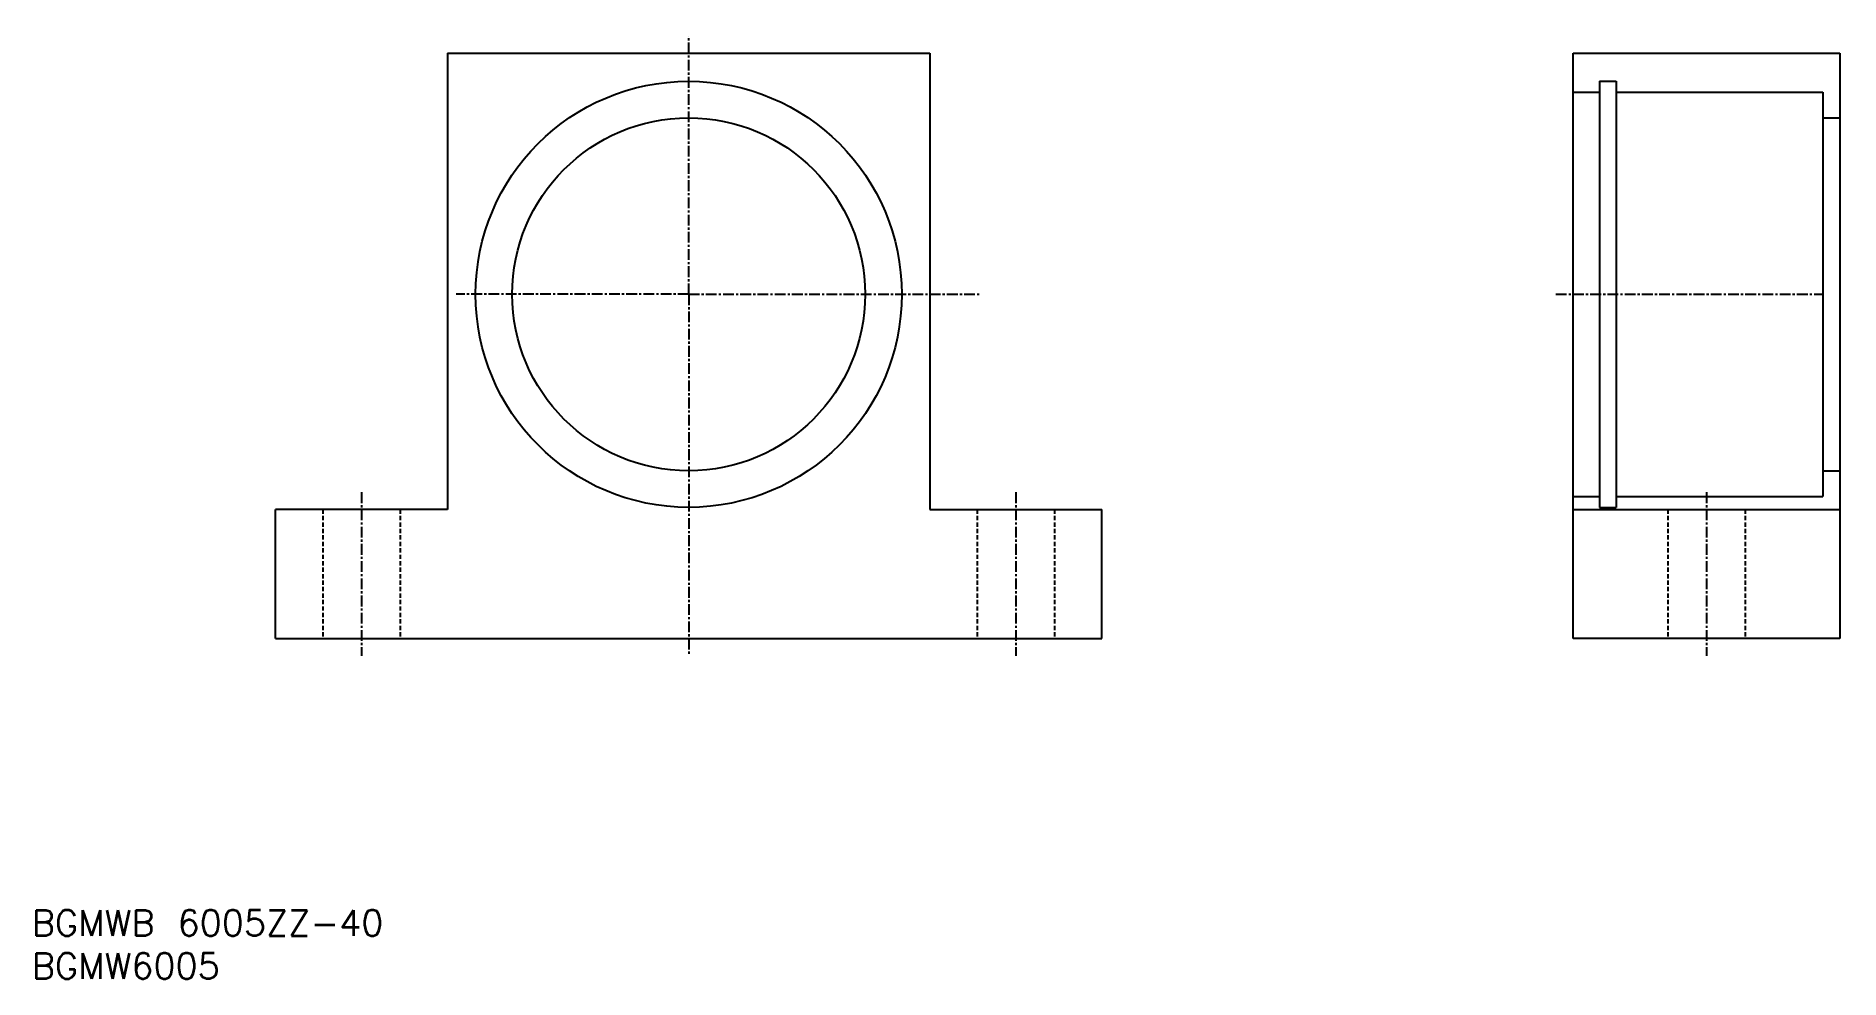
# Model space of a CAD drawing. Extents: x 45 to 255, y 37 to 147.
import ezdxf
from ezdxf.enums import TextEntityAlignment as Align

# ---------------------------------------------------------------- set-up
doc = ezdxf.new("R2010")
doc.units = 0
doc.linetypes.add('CENTER', pattern=[2, 1.25, -0.25, 0.25, -0.25])
doc.linetypes.add('DASHED', pattern=[0.75, 0.5, -0.25])
doc.layers.get('0').update_dxf_attribs({"linetype": 'CONTINUOUS'})
doc.layers.add('CENTER', color=1, linetype='CENTER')
doc.styles.get("Standard").update_dxf_attribs({"font": 'txt.shx', "bigfont": 'extfont.shx'})

msp = doc.modelspace()

# ---------------------------------------------------------------- linework, layer by layer
at = {"color": 7, "linetype": 'CONTINUOUS'}
for p, q in [((93.1, 144.83), (93.1, 91.83)), ((93.1, 144.83), (149.1, 144.83)), ((149.1, 144.83), (149.1, 91.83)), ((223.83, 76.83), (223.83, 144.83)), ((223.83, 144.83), (254.83, 144.83)), ((254.83, 144.83), (254.83, 76.83)), ((226.88, 141.58), (226.88, 92.08)), ((226.88, 141.58), (228.83, 141.58)), ((228.83, 141.58), (228.83, 92.08)), ((223.83, 140.33), (226.88, 140.33)), ((228.83, 140.33), (252.83, 140.33)), ((252.83, 140.33), (252.83, 93.33)), ((252.83, 137.33), (254.83, 137.33)), ((252.83, 96.33), (254.83, 96.33)), ((223.83, 93.33), (226.88, 93.33)), ((228.83, 93.33), (252.83, 93.33)), ((73.1, 76.83), (73.1, 91.83)), ((93.1, 91.83), (73.1, 91.83)), ((149.1, 91.83), (169.1, 91.83)), ((169.1, 76.83), (169.1, 91.83)), ((223.83, 91.83), (254.83, 91.83)), ((226.88, 92.08), (228.83, 92.08)), ((73.1, 76.83), (169.1, 76.83)), ((254.83, 76.83), (223.83, 76.83))]:
    msp.add_line(p, q, dxfattribs=at)
at = {"color": 3, "linetype": 'DASHED'}
for p, q in [((78.6, 91.83), (78.6, 76.83)), ((87.6, 91.83), (87.6, 76.83)), ((154.6, 91.83), (154.6, 76.83)), ((163.6, 91.83), (163.6, 76.83)), ((234.83, 91.83), (234.83, 76.83)), ((243.83, 91.83), (243.83, 76.83))]:
    msp.add_line(p, q, dxfattribs=at)
at = {"color": 7, "linetype": 'CONTINUOUS'}
for radius in [24.75, 20.5]:
    msp.add_circle((121.1, 116.83), radius, dxfattribs=at)
at = {"layer": 'CENTER', "color": 1, "linetype": 'CENTER'}
for p, q in [((121.1, 116.83), (121.1, 146.83)), ((121.1, 116.83), (94.1, 116.83)), ((121.1, 116.83), (121.1, 74.83)), ((121.1, 116.83), (155.1, 116.83)), ((221.83, 116.83), (252.83, 116.83)), ((83.1, 93.83), (83.1, 74.83)), ((159.1, 93.83), (159.1, 74.83)), ((239.33, 93.83), (239.33, 74.83))]:
    msp.add_line(p, q, dxfattribs=at)

# ---------------------------------------------------------------- texts
at = {"color": 7, "linetype": 'CONTINUOUS'}
for s, p in [('BGMWB 6005ZZ-40', (44.78, 43.8)), ('BGMW6005', (44.78, 38.8))]:
    msp.add_text(s, height=3, dxfattribs=at).set_placement(p, align=Align.MIDDLE_LEFT)

doc.saveas('drawing.dxf')
